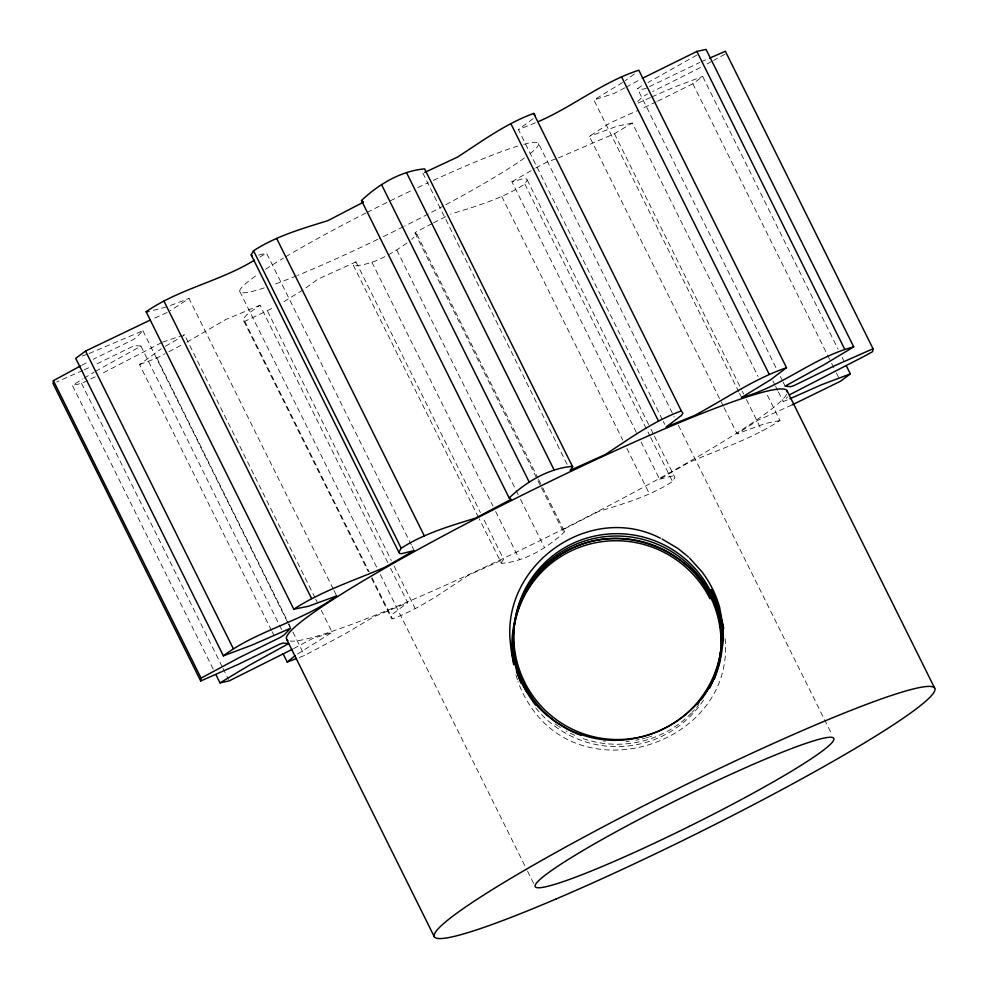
<?xml version="1.0" encoding="UTF-8"?>
<svg xmlns="http://www.w3.org/2000/svg" width="988" height="988" viewBox="0 0 988 988"><rect width="100%" height="100%" fill="white"/><g stroke="black" fill="none" stroke-linecap="round" stroke-linejoin="round"><path stroke-width="0.74" stroke-dasharray="4.94 3.71" d="M89.105 353.531L142.902 330.758L136.356 337.575L132.8 339.835L93.243 359.274M787.177 400.017L783.163 401.523L787.56 396.855M636.346 432.398L511.92 181.743L522.566 178.89L526.332 178.803L527.221 179.952L524.875 184.052C502.139 198.773 475.87 206.307 450.565 214.149M654.377 436.103L674.89 477.426L672.544 481.526C649.808 496.248 623.527 503.781 598.234 511.623L565.062 528.654L562.641 530.42L564.593 531.779C547.611 547.895 525.134 561.357 501.472 563.395L479.205 518.836M432.102 223.597L415.466 232.378L414.985 232.946L416.924 234.304L411.774 239.38M478.513 517.465L353.408 265.439L355.964 261.882L317.704 279.271L304.131 289.2M501.077 562.913L503.633 559.344L483.12 518.033M315.073 597.864L184.497 334.809L182.274 336.5M738.839 391.964L593.912 99.998L623.082 82.177M321.224 610.251L332.166 632.283L296.19 654.859M533.174 118.597L518.404 129.589L662.652 420.172M637.742 101.529L642.052 97.232L647.609 93.959M387.839 562.765L260.005 305.23L246.691 314.764L243.184 319.173L243.789 320.927L368.215 571.57M390.581 568.273L407.661 602.692L392.162 614.425L390.853 616.648L392.421 618.834C420.135 608.719 444.057 591.133 468.398 575.263L503.633 559.344M271.49 630.381L139.555 364.584L161.266 348.776M411.416 545.03L266.488 253.064L259.511 257.312M511.92 181.743L534.434 168.775M641.126 442.031L659.589 479.217L688.562 462.606C719.264 449.293 751.72 439.018 779.952 420.542L766.28 393.002M634.321 73.977L625.355 80.596M657.65 101.159L692.847 83.758L702.69 76.447L838.046 349.135M333.265 589.046L189.017 298.45L170.269 310.726M723.389 406.278L589.391 136.356L610.275 122.796L638.384 110.236M724.068 407.661L737.06 433.831L757.944 420.271L792.277 404.833M407.019 242.999C391.236 253.978 373.365 264.833 353.803 265.92L353.408 265.439M302.933 289.966L282.049 302.797M213.186 669.111L72.359 385.406L82.757 378.972M84.054 378.194L94.255 372.093M696.935 55.044L648.029 82.51M558.393 157.932L614.45 133.713L632.283 123.068L758.08 376.477M95.503 371.365L140.951 346.133L135.368 345.59L131.947 346.751L94.947 364.881M165.428 346.22L179.68 337.995M243.789 320.927L244.752 321.359L274.343 307.317M535.718 168.046L546.71 162.193L557.071 158.401M641.583 85.87L637.458 88.673L776.926 369.623M725.007 54.155L713.669 60.367M624.836 87.87L613.919 93.502L593.912 99.998M626.108 87.179L641.15 78.978M293.646 648.573L312.159 638.779L332.166 632.283M186.843 342.169L225.869 319.457L260.005 305.23M707.062 63.948L712.348 61.083M168.874 351.728L182.879 344.318M81.769 365.288L88.13 361.941M700.455 67.517L652.599 91.551M167.145 312.529L151.584 319.495M139.555 364.584L156.882 358.002L165.058 353.753M299.216 657.502L304.539 655.476L343.738 634.617L373.538 616.932L407.661 602.692M161.575 342.638L100.653 374.205M433.423 222.918L447.935 215.495M649.462 86.635L699.776 62.454M95.268 376.811L81.535 383.393L72.359 385.406M656.316 101.801L640.767 109.162M650.425 97.54L636.927 103.641M651.784 96.923L674.149 87.154L702.69 76.447M162.551 342.194L181.928 335.537M82.794 370.463L56.662 381.973M84.178 369.833L91.106 366.684M701.159 61.824L708.223 58.724M535.459 122.796L518.404 129.589M646.461 88.056L643.04 89.229L637.458 88.673M170.492 305.49L189.017 298.45M82.165 356.1L87.71 354.05M166.466 306.935L149.435 311.381M258.683 255.114L266.488 253.064M183.323 335.08L184.497 334.809M632.283 123.068L617.636 126.019L589.391 136.356M779.952 420.542L765.292 423.494L737.06 433.831M659.589 479.217L672.099 476.093L674.001 476.278L674.89 477.426M422.852 173.061L567.371 464.903M842.159 357.397L844.209 361.522M692.847 83.758L830.945 361.954M831.624 363.337L835.725 371.599M836.416 372.97L839.825 379.861M780.347 376.514L782.397 380.639M783.076 382.023L785.127 386.147M772.912 380.862L774.963 384.999M775.642 386.37L777.692 390.507M778.383 391.878L783.163 401.523M614.45 133.713L741.605 389.877M742.297 391.248L743.668 394.002M746.397 399.51L762.119 431.188M739.53 393.335L741.58 397.472M523.702 144.359A166.688 14.524 -26.4 0 1 538.559 143.593L674.224 416.911M678.336 425.198L831.834 734.405M663.343 421.555L664.702 424.309M527.221 179.952L650.277 427.841M650.969 429.224L653.698 434.732M524.875 184.052L649.981 436.079M650.672 437.462L672.544 481.526M501.768 196.414L622.773 440.179M626.874 448.441L649.437 493.889M416.924 234.304L537.929 478.069M538.608 479.452L542.029 486.331M542.708 487.714L564.593 531.779M414.985 232.946L537.349 479.464M538.04 480.847L540.769 486.355M541.449 487.726L562.641 530.42M396.806 250.112L519.861 498.014M520.553 499.385L544.474 547.587M371.945 262.302L492.95 506.066M495.692 511.574L519.614 559.776M355.964 261.882L480.39 512.525M412.095 546.413L414.157 550.538M267.587 311.195L391.322 560.468M394.064 565.976L415.256 608.67M239.812 291.522L376.86 567.594M380.281 574.497L526.925 869.909M527.617 871.28L535.15 886.471M244.752 321.359L369.179 572.003M371.908 577.511L392.421 618.834M371.624 578.462L391.458 618.402M333.944 590.416L336.686 595.925M315.752 599.234L317.123 601.988M156.882 358.002L288.138 622.415M288.817 623.799L290.188 626.553M292.917 632.061L304.539 655.476M142.902 330.758L287.841 622.724M288.521 624.107L290.571 628.232M140.951 346.133L281.778 629.838M272.182 631.764L274.232 635.889M81.535 383.393L222.374 667.098M223.053 668.481L228.524 679.497M515.958 674.915L517.551 680.065M725.155 638.742C734.763 742.433 585.872 792.722 529.79 705.197A87.512 72.655 71.1 0 1 517.959 681.35M538.559 143.593L538.559 144.619A166.688 14.524 -26.4 0 1 529.815 153.893M524.43 157.944A166.688 14.524 -26.4 0 1 444.884 205.208M443.637 205.875A166.688 14.524 -26.4 0 1 430.941 212.593M428.36 213.939A166.688 14.524 -26.4 0 1 404.648 226.079M403.314 226.746A166.688 14.524 -26.4 0 1 393.94 231.414L384.554 236.033A166.688 14.524 -26.4 0 1 379.194 238.639M377.861 239.281A166.688 14.524 -26.4 0 1 297.635 275.38M296.412 275.887A166.688 14.524 -26.4 0 1 273.478 284.705M264.315 287.866A166.688 14.524 -26.4 0 1 258.189 274.17M265.55 269.255A166.688 14.524 -26.4 0 1 283.47 258.09M285.705 256.757A166.688 14.524 -26.4 0 1 365.745 213.087M367.067 212.408A166.688 14.524 -26.4 0 1 412.502 190.091M417.788 187.597A166.688 14.524 -26.4 0 1 428.236 182.718M433.386 180.347A166.688 14.524 -26.4 0 1 517.786 146.076M786.572 394.336A279.369 24.354 -26.4 0 1 548.982 536.188A279.369 24.354 -26.4 0 1 290.176 641.039M703.567 700.109A104.148 103.826 -24.3 0 1 533.952 705.63M698.726 704.802A104.148 103.826 -24.3 0 1 696.651 707.334M694.49 709.792A104.148 103.826 -24.3 0 1 692.267 712.187M691.501 712.966A104.148 103.826 -24.3 0 1 580.821 737.777M574.769 735.307A104.148 103.826 -24.3 0 1 566.013 730.922M560.431 727.551A104.148 103.826 -24.3 0 1 558.615 726.353M557.714 725.735A104.148 103.826 -24.3 0 1 555.058 723.834M651.623 736.085A104.148 103.826 -24.3 0 1 649.548 736.776M648.511 737.11A104.148 103.826 -24.3 0 1 646.424 737.74M645.374 738.036A104.148 103.826 -24.3 0 1 642.212 738.876M639.026 739.604A104.148 103.826 -24.3 0 1 635.815 740.234M629.344 741.198A104.148 103.826 -24.3 0 1 626.096 741.519M605.422 741.222A104.148 103.826 -24.3 0 1 603.26 740.951"/><path stroke-width="1.48" d="M80.497 365.955L53.389 380.652L53.043 383.529L200.7 681.004L238.775 664.158L279.616 644.225L283.025 643.065L288.607 643.608L249.421 665.196L220.015 682.881L215.915 674.619M200.7 681.004L201.058 678.126L53.389 380.652M709.631 58.107L725.365 51.277L873.034 348.752L872.676 351.629L865.303 355.705L789.708 394.706M720.919 657.613L723.364 640.051L723.142 626.923M720.536 659.465C707.482 717.029 641.545 753.288 585.637 735.998A107.778 104.654 84.4 0 1 567.124 728.736L555.713 722.018L545.265 713.892A102.69 98.084 80 0 1 531.742 699.343M254.336 260.214C220.201 281.333 179.334 288.657 146.125 311.739L293.782 609.213C322.014 590.738 354.482 580.462 385.172 567.149L414.157 550.538L401.634 553.663L399.745 553.478L398.843 552.329L251.187 254.855L253.533 250.754C276.269 236.033 302.538 228.5 327.843 220.657L362.929 202.429M398.843 552.329L401.202 548.229C423.926 533.508 450.207 525.974 475.5 518.132L511.092 499.335L509.153 497.977L361.485 200.502C378.453 184.386 400.943 170.924 424.605 168.886L572.657 466.842L570.113 470.411L605.335 454.492C629.677 438.623 653.611 421.036 681.325 410.922L682.893 413.108L681.572 415.343L666.073 427.063L694.416 415.565C724.846 399.251 753.659 379.071 786.522 367.697L638.853 70.222C602.655 81.831 572.842 106.704 538.287 121.623M509.153 497.977C526.122 481.86 548.612 468.398 572.274 466.361L572.657 466.842M283.111 653.797L287.212 662.059L295.079 655.723M786.522 367.697L770.751 379.651L741.58 397.472L742.754 397.201C782.237 386.493 814.1 357.001 853.718 346.874L706.05 49.4L696.873 51.413L642.348 78.348M150.25 320.075L85.561 351.049L75.718 358.36L223.387 655.834L251.915 645.127L290.571 628.232L284.025 635.049L280.469 637.309L239.615 657.415L201.058 678.126M223.387 655.834C257.386 630.258 301.118 621.958 335.438 596.851L336.686 595.925L308.441 606.262L293.782 609.213M846.259 365.659L850.359 373.921L840.516 381.232L792.277 404.833M853.718 346.874L824.313 364.56L785.127 386.147L790.709 386.691L794.13 385.53L834.959 365.597L873.034 348.752M535.224 115.633L533.656 113.447C505.942 123.562 482.008 141.148 457.666 157.018L424.704 172.406M292.374 649.277L229.204 680.868L220.015 682.881M789.906 398.769L821.818 384.628L850.359 373.921M287.212 662.059L296.548 658.514M146.125 311.739L148.2 311.603M660.317 538.176C589.466 501.62 500.718 565.222 510.487 643.843A102.69 98.084 80 0 0 514.032 663.677M662.071 539.04L677.854 548.389L688.364 556.874M361.485 200.502L363.423 201.861M689.476 557.961L701.962 571.83A96.75 86.104 53.8 0 1 719.659 607.484L722.969 625.416M251.187 254.855L252.076 256.003M527.123 692.724L521.207 682.399L516.539 671.408M696.873 51.413L844.53 348.888M787.028 390.705L934.697 688.179M621.526 76.805L769.195 374.279M533.656 113.447L681.325 410.922M510.821 123.611L658.49 421.086M406.463 172.505L554.132 469.979M381.59 184.694L529.259 482.169M276.64 238.404L424.309 535.866M253.533 250.754L401.202 548.229M163.959 301.093L311.615 598.567M286.681 639.36L434.337 936.834M85.561 351.049L233.23 648.523M723.735 628.454L719.746 613.264A76.854 53.525 58.7 0 0 707.902 589.416C681.263 547.401 624.181 526.443 577.572 545.833C531.47 563.654 504.386 616.685 513.698 664.677M287.928 640.446A279.369 24.354 -26.4 0 1 524.714 493.877A279.369 24.354 -26.4 0 1 787.3 392.273M520.948 683.091A104.148 103.024 23.3 0 1 520.133 681.078M519.737 680.077A104.148 103.024 23.3 0 1 575.09 549.081A104.148 103.024 23.3 0 1 709.977 598.79M714.448 678.818A104.148 103.826 -24.3 0 0 710.249 596.456A104.148 103.024 23.3 0 0 570.941 548.76A104.148 103.024 23.3 0 0 523.961 686.66L525.431 689.575A104.148 103.826 -24.3 0 0 531.68 699.763M709.409 688.401A104.148 103.826 -24.3 0 0 710.545 594.097A104.148 103.024 23.3 0 0 571.237 546.401A104.148 103.024 23.3 0 0 524.245 684.301L525.715 687.228A104.148 103.826 -24.3 0 0 574.065 732.516M535.57 704.987A104.148 103.826 -24.3 0 1 532.94 701.529M701.011 699.862A104.148 103.826 -24.3 0 0 710.829 591.75A104.148 103.024 23.3 0 0 571.521 544.055A104.148 103.024 23.3 0 0 524.542 681.955L526.011 684.882A104.148 103.826 -24.3 0 0 665.43 727.921A104.148 103.826 -24.3 0 0 711.125 589.404M699.01 702.456A104.148 103.826 -24.3 0 1 697.639 704.148M581.105 735.418A104.148 103.826 -24.3 0 1 575.053 732.96M689.278 826.363L679.892 830.982A166.688 14.524 -26.4 0 1 535.076 885.828A166.688 14.524 -26.4 0 1 682.893 797.106A166.688 14.524 -26.4 0 1 833.884 738.542L833.897 739.555A166.688 14.524 -26.4 0 1 689.278 826.363M556.182 898.932A279.369 24.354 -26.4 0 0 934.957 689.748A279.369 24.354 -26.4 0 0 562.407 848.84A279.369 24.354 -26.4 0 0 556.182 898.932"/></g></svg>
